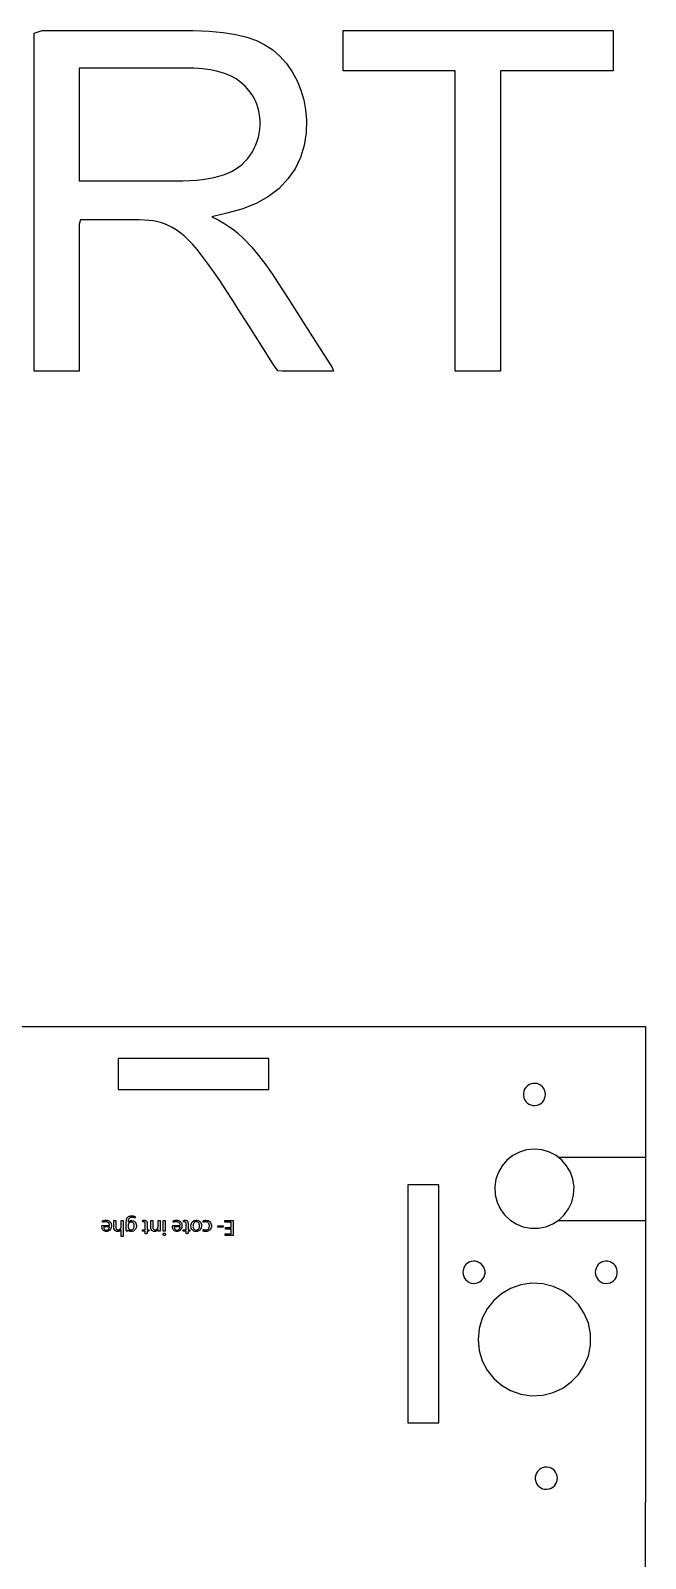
# Model space of a CAD drawing. Header units: metres. Extents: x 1885 to 2636, y 491 to 906.
# Drawn here: x 2393.3 to 2470.8, y 712.3 to 905 of the extents above; entities that cross this region are included whole.
import ezdxf

# ---------------------------------------------------------------- set-up
doc = ezdxf.new("R2010")
doc.units = ezdxf.units.M

msp = doc.modelspace()

# ---------------------------------------------------------------- linework, layer by layer
at = {"layer": 'COMPONENT1'}
for p, q in [((2340.84, 779.44), (2470.84, 779.44)), ((2470.84, 779.44), (2470.84, 762.94)), ((2423.34, 775.39), (2404.34, 775.39)), ((2404.34, 775.39), (2404.34, 771.49)), ((2423.34, 771.49), (2423.34, 775.39)), ((2404.34, 771.49), (2423.34, 771.49)), ((2455.5, 771.25), (2455.44, 770.99)), ((2455.44, 770.99), (2455.44, 770.71)), ((2455.6, 771.5), (2455.5, 771.25)), ((2455.74, 771.72), (2455.6, 771.5)), ((2455.92, 771.9), (2455.74, 771.72)), ((2456.13, 772.06), (2455.92, 771.9)), ((2456.37, 772.17), (2456.13, 772.06)), ((2456.63, 772.23), (2456.37, 772.17)), ((2456.91, 772.25), (2456.63, 772.23)), ((2457.18, 772.21), (2456.91, 772.25)), ((2457.43, 772.12), (2457.18, 772.21)), ((2457.65, 771.98), (2457.43, 772.12)), ((2457.85, 771.81), (2457.65, 771.98)), ((2458.01, 771.61), (2457.85, 771.81)), ((2458.13, 771.38), (2458.01, 771.61)), ((2458.21, 771.12), (2458.13, 771.38)), ((2458.24, 770.85), (2458.21, 771.12)), ((2455.44, 770.71), (2455.5, 770.44)), ((2455.5, 770.44), (2455.6, 770.2)), ((2455.6, 770.2), (2455.74, 769.98)), ((2455.74, 769.98), (2455.92, 769.79)), ((2455.92, 769.79), (2456.13, 769.64)), ((2456.13, 769.64), (2456.37, 769.53)), ((2456.37, 769.53), (2456.63, 769.46)), ((2456.63, 769.46), (2456.91, 769.45)), ((2456.91, 769.45), (2457.18, 769.49)), ((2457.18, 769.49), (2457.43, 769.58)), ((2457.43, 769.58), (2457.65, 769.71)), ((2457.65, 769.71), (2457.85, 769.88)), ((2457.85, 769.88), (2458.01, 770.09)), ((2458.01, 770.09), (2458.13, 770.32)), ((2458.13, 770.32), (2458.21, 770.57)), ((2458.21, 770.57), (2458.24, 770.85)), ((2454.95, 763.57), (2454.11, 763.14)), ((2455.86, 763.85), (2454.95, 763.57)), ((2456.84, 763.94), (2455.86, 763.85)), ((2457.81, 763.85), (2456.84, 763.94)), ((2458.73, 763.57), (2457.81, 763.85)), ((2459.56, 763.14), (2458.73, 763.57)), ((2452.77, 761.86), (2452.3, 761.05)), ((2453.38, 762.56), (2452.77, 761.86)), ((2454.11, 763.14), (2453.38, 762.56)), ((2459.84, 762.94), (2459.56, 763.14)), ((2460.29, 762.56), (2459.84, 762.94)), ((2459.84, 762.94), (2470.84, 762.94)), ((2460.9, 761.86), (2460.29, 762.56)), ((2461.37, 761.05), (2460.9, 761.86)), ((2470.84, 762.94), (2470.84, 754.94)), ((2444.79, 759.44), (2440.89, 759.44)), ((2440.89, 759.44), (2440.89, 729.44)), ((2444.79, 729.44), (2444.79, 759.44)), ((2451.99, 760.16), (2451.84, 759.19)), ((2452.3, 761.05), (2451.99, 760.16)), ((2461.69, 760.16), (2461.37, 761.05)), ((2461.83, 759.19), (2461.69, 760.16)), ((2451.84, 759.19), (2451.89, 758.2)), ((2451.89, 758.2), (2452.12, 757.27)), ((2461.55, 757.27), (2461.78, 758.2)), ((2461.78, 758.2), (2461.83, 759.19)), ((2452.12, 757.27), (2452.52, 756.42)), ((2452.52, 756.42), (2453.06, 755.66)), ((2453.06, 755.66), (2453.74, 755.02)), ((2459.94, 755.02), (2460.61, 755.66)), ((2460.61, 755.66), (2461.15, 756.42)), ((2461.15, 756.42), (2461.55, 757.27)), ((2453.74, 755.02), (2454.52, 754.51)), ((2454.52, 754.51), (2455.39, 754.16)), ((2455.39, 754.16), (2456.34, 753.97)), ((2456.34, 753.97), (2457.33, 753.97)), ((2457.33, 753.97), (2458.28, 754.16)), ((2458.28, 754.16), (2459.16, 754.51)), ((2459.16, 754.51), (2459.84, 754.94)), ((2459.84, 754.94), (2459.94, 755.02)), ((2459.84, 754.94), (2470.84, 754.94)), ((2470.84, 754.94), (2470.84, 719.44)), ((2448.62, 749.69), (2448.4, 749.56)), ((2448.87, 749.78), (2448.62, 749.69)), ((2449.14, 749.82), (2448.87, 749.78)), ((2449.42, 749.81), (2449.14, 749.82)), ((2449.68, 749.74), (2449.42, 749.81)), ((2449.92, 749.63), (2449.68, 749.74)), ((2465.31, 749.69), (2465.09, 749.56)), ((2465.56, 749.78), (2465.31, 749.69)), ((2465.83, 749.82), (2465.56, 749.78)), ((2466.11, 749.81), (2465.83, 749.82)), ((2466.37, 749.74), (2466.11, 749.81)), ((2466.61, 749.63), (2466.37, 749.74)), ((2447.84, 748.69), (2447.81, 748.42)), ((2447.81, 748.42), (2447.84, 748.15)), ((2447.92, 748.95), (2447.84, 748.69)), ((2447.84, 748.15), (2447.92, 747.89)), ((2448.04, 749.18), (2447.92, 748.95)), ((2447.92, 747.89), (2448.04, 747.66)), ((2448.2, 749.39), (2448.04, 749.18)), ((2448.4, 749.56), (2448.2, 749.39)), ((2450.13, 749.48), (2449.92, 749.63)), ((2450.31, 749.29), (2450.13, 749.48)), ((2450.45, 749.07), (2450.31, 749.29)), ((2450.31, 747.55), (2450.45, 747.77)), ((2450.55, 748.83), (2450.45, 749.07)), ((2450.45, 747.77), (2450.55, 748.02)), ((2450.61, 748.56), (2450.55, 748.83)), ((2450.55, 748.02), (2450.61, 748.28)), ((2450.61, 748.28), (2450.61, 748.56)), ((2464.53, 748.69), (2464.5, 748.42)), ((2464.5, 748.42), (2464.53, 748.15)), ((2464.61, 748.95), (2464.53, 748.69)), ((2464.53, 748.15), (2464.61, 747.89)), ((2464.73, 749.18), (2464.61, 748.95)), ((2464.61, 747.89), (2464.73, 747.66)), ((2464.89, 749.39), (2464.73, 749.18)), ((2465.09, 749.56), (2464.89, 749.39)), ((2466.82, 749.48), (2466.61, 749.63)), ((2467, 749.29), (2466.82, 749.48)), ((2467.14, 749.07), (2467, 749.29)), ((2467, 747.55), (2467.14, 747.77)), ((2467.24, 748.83), (2467.14, 749.07)), ((2467.14, 747.77), (2467.24, 748.02)), ((2467.29, 748.56), (2467.24, 748.83)), ((2467.24, 748.02), (2467.29, 748.28)), ((2467.29, 748.28), (2467.29, 748.56)), ((2448.04, 747.66), (2448.2, 747.45)), ((2448.2, 747.45), (2448.4, 747.28)), ((2448.4, 747.28), (2448.62, 747.15)), ((2448.62, 747.15), (2448.87, 747.06)), ((2448.87, 747.06), (2449.14, 747.02)), ((2449.14, 747.02), (2449.42, 747.04)), ((2449.42, 747.04), (2449.68, 747.1)), ((2449.68, 747.1), (2449.92, 747.21)), ((2449.92, 747.21), (2450.13, 747.36)), ((2450.13, 747.36), (2450.31, 747.55)), ((2453.84, 746.38), (2452.7, 745.71)), ((2455.11, 746.83), (2453.84, 746.38)), ((2456.48, 747.03), (2455.11, 746.83)), ((2457.89, 746.97), (2456.48, 747.03)), ((2459.21, 746.64), (2457.89, 746.97)), ((2460.42, 746.07), (2459.21, 746.64)), ((2461.49, 745.3), (2460.42, 746.07)), ((2464.73, 747.66), (2464.89, 747.45)), ((2464.89, 747.45), (2465.09, 747.28)), ((2465.09, 747.28), (2465.31, 747.15)), ((2465.31, 747.15), (2465.56, 747.06)), ((2465.56, 747.06), (2465.83, 747.02)), ((2465.83, 747.02), (2466.11, 747.04)), ((2466.11, 747.04), (2466.37, 747.1)), ((2466.37, 747.1), (2466.61, 747.21)), ((2466.61, 747.21), (2466.82, 747.36)), ((2466.82, 747.36), (2467, 747.55)), ((2451.7, 744.85), (2450.88, 743.81)), ((2452.7, 745.71), (2451.7, 744.85)), ((2462.41, 744.35), (2461.49, 745.3)), ((2463.13, 743.24), (2462.41, 744.35)), ((2450.26, 742.63), (2449.87, 741.33)), ((2450.88, 743.81), (2450.26, 742.63)), ((2463.64, 741.99), (2463.13, 743.24)), ((2463.9, 740.65), (2463.64, 741.99)), ((2449.87, 741.33), (2449.74, 739.94)), ((2463.9, 739.24), (2463.9, 740.65)), ((2449.74, 739.94), (2449.87, 738.55)), ((2449.87, 738.55), (2450.26, 737.26)), ((2463.64, 737.89), (2463.9, 739.24)), ((2450.26, 737.26), (2450.88, 736.08)), ((2462.41, 735.54), (2463.13, 736.65)), ((2463.13, 736.65), (2463.64, 737.89)), ((2450.88, 736.08), (2451.7, 735.04)), ((2451.7, 735.04), (2452.7, 734.17)), ((2460.42, 733.81), (2461.49, 734.58)), ((2461.49, 734.58), (2462.41, 735.54)), ((2452.7, 734.17), (2453.84, 733.5)), ((2453.84, 733.5), (2455.11, 733.05)), ((2455.11, 733.05), (2456.48, 732.85)), ((2456.48, 732.85), (2457.89, 732.92)), ((2457.89, 732.92), (2459.21, 733.25)), ((2459.21, 733.25), (2460.42, 733.81)), ((2440.89, 729.44), (2444.79, 729.44)), ((2457, 722.85), (2456.94, 722.58)), ((2457.1, 723.09), (2457, 722.85)), ((2457.24, 723.31), (2457.1, 723.09)), ((2457.42, 723.5), (2457.24, 723.31)), ((2457.63, 723.65), (2457.42, 723.5)), ((2457.87, 723.76), (2457.63, 723.65)), ((2458.13, 723.83), (2457.87, 723.76)), ((2458.41, 723.84), (2458.13, 723.83)), ((2458.68, 723.8), (2458.41, 723.84)), ((2458.93, 723.71), (2458.68, 723.8)), ((2459.15, 723.58), (2458.93, 723.71)), ((2459.35, 723.41), (2459.15, 723.58)), ((2459.51, 723.21), (2459.35, 723.41)), ((2459.63, 722.97), (2459.51, 723.21)), ((2459.71, 722.72), (2459.63, 722.97)), ((2459.74, 722.44), (2459.71, 722.72)), ((2456.94, 722.58), (2456.94, 722.31)), ((2456.94, 722.31), (2457, 722.04)), ((2457, 722.04), (2457.1, 721.79)), ((2457.1, 721.79), (2457.24, 721.58)), ((2457.24, 721.58), (2457.42, 721.39)), ((2457.42, 721.39), (2457.63, 721.24)), ((2457.63, 721.24), (2457.87, 721.12)), ((2457.87, 721.12), (2458.13, 721.06)), ((2458.13, 721.06), (2458.41, 721.05)), ((2458.41, 721.05), (2458.68, 721.09)), ((2458.68, 721.09), (2458.93, 721.17)), ((2458.93, 721.17), (2459.15, 721.31)), ((2459.15, 721.31), (2459.35, 721.48)), ((2459.35, 721.48), (2459.51, 721.68)), ((2459.51, 721.68), (2459.63, 721.91)), ((2459.63, 721.91), (2459.71, 722.17)), ((2459.71, 722.17), (2459.74, 722.44)), ((2470.84, 606.06), (2470.84, 719.44))]:
    msp.add_line(p, q, dxfattribs=at)
at = {"layer": 'COMPONENT30'}
for p, q in [((2393.77, 904.73), (2394.78, 905.04)), ((2393.77, 898.81), (2393.77, 904.73)), ((2394.78, 905.04), (2398.62, 905.04)), ((2398.62, 905.04), (2403.86, 905.04)), ((2403.86, 905.04), (2408.93, 905.04)), ((2408.93, 905.04), (2412.28, 905.04)), ((2412.28, 905.04), (2413.82, 905.03)), ((2413.82, 905.03), (2415.81, 904.95)), ((2415.81, 904.95), (2417.6, 904.79)), ((2417.6, 904.79), (2419.19, 904.54)), ((2419.19, 904.54), (2420.58, 904.2)), ((2420.58, 904.2), (2421.78, 903.79)), ((2432.71, 899.97), (2432.71, 905.04)), ((2432.71, 905.04), (2466.75, 905.04)), ((2466.75, 905.04), (2466.75, 899.97)), ((2421.78, 903.79), (2422.85, 903.26)), ((2422.85, 903.26), (2423.84, 902.6)), ((2423.84, 902.6), (2424.74, 901.81)), ((2399.89, 900.29), (2399.45, 900.28)), ((2399.45, 900.28), (2399.45, 899.55)), ((2401.29, 900.29), (2399.89, 900.29)), ((2403.35, 900.29), (2401.29, 900.29)), ((2405.78, 900.29), (2403.35, 900.29)), ((2408.26, 900.29), (2405.78, 900.29)), ((2410.49, 900.29), (2408.26, 900.29)), ((2412.18, 900.29), (2410.49, 900.29)), ((2413.01, 900.29), (2412.18, 900.29)), ((2413.9, 900.28), (2413.01, 900.29)), ((2414.98, 900.2), (2413.9, 900.28)), ((2415.98, 900.07), (2414.98, 900.2)), ((2416.91, 899.88), (2415.98, 900.07)), ((2424.74, 901.81), (2425.56, 900.9)), ((2425.56, 900.9), (2426.28, 899.85)), ((2393.77, 888.04), (2393.77, 898.81)), ((2399.45, 899.55), (2399.45, 897.89)), ((2417.75, 899.62), (2416.91, 899.88)), ((2418.52, 899.31), (2417.75, 899.62)), ((2419.21, 898.94), (2418.52, 899.31)), ((2419.82, 898.51), (2419.21, 898.94)), ((2420.36, 898.02), (2419.82, 898.51)), ((2426.28, 899.85), (2426.9, 898.72)), ((2426.9, 898.72), (2427.4, 897.54)), ((2446.86, 899.97), (2432.71, 899.97)), ((2446.86, 862.09), (2446.86, 899.97)), ((2466.75, 899.97), (2452.54, 899.97)), ((2452.54, 899.97), (2452.54, 862.09)), ((2399.45, 897.89), (2399.45, 895.6)), ((2420.83, 897.5), (2420.36, 898.02)), ((2421.23, 896.95), (2420.83, 897.5)), ((2421.57, 896.36), (2421.23, 896.95)), ((2421.83, 895.74), (2421.57, 896.36)), ((2427.4, 897.54), (2427.76, 896.32)), ((2427.76, 896.32), (2427.99, 895.05)), ((2399.45, 895.6), (2399.45, 893.02)), ((2422.04, 895.09), (2421.83, 895.74)), ((2422.17, 894.41), (2422.04, 895.09)), ((2422.24, 893.69), (2422.17, 894.41)), ((2427.99, 895.05), (2428.1, 893.74)), ((2399.45, 893.02), (2399.45, 890.46)), ((2422.14, 892.07), (2422.21, 892.56)), ((2422.21, 892.56), (2422.24, 893.07)), ((2422.24, 893.07), (2422.24, 893.69)), ((2428.1, 893.74), (2428.06, 892.16)), ((2399.45, 890.46), (2399.45, 888.24)), ((2421.51, 890.19), (2421.72, 890.64)), ((2421.72, 890.64), (2421.89, 891.11)), ((2421.89, 891.11), (2422.03, 891.59)), ((2422.03, 891.59), (2422.14, 892.07)), ((2427.8, 890.54), (2427.34, 889.03)), ((2428.06, 892.16), (2427.8, 890.54)), ((2419.97, 888.16), (2420.34, 888.51)), ((2420.34, 888.51), (2420.69, 888.9)), ((2420.69, 888.9), (2420.99, 889.31)), ((2420.99, 889.31), (2421.27, 889.74)), ((2421.27, 889.74), (2421.51, 890.19)), ((2427.34, 889.03), (2426.66, 887.62)), ((2393.77, 875.98), (2393.77, 888.04)), ((2399.45, 888.24), (2399.45, 886.68)), ((2399.45, 886.68), (2399.45, 886.08)), ((2415.73, 886.37), (2416.41, 886.5)), ((2416.41, 886.5), (2417.05, 886.66)), ((2417.05, 886.66), (2417.63, 886.84)), ((2417.63, 886.84), (2418.16, 887.05)), ((2418.16, 887.05), (2418.66, 887.28)), ((2418.66, 887.28), (2419.13, 887.55)), ((2419.13, 887.55), (2419.57, 887.84)), ((2419.57, 887.84), (2419.97, 888.16)), ((2426.66, 887.62), (2425.76, 886.32)), ((2399.45, 886.08), (2399.96, 886.08)), ((2399.96, 886.08), (2401.31, 886.08)), ((2401.31, 886.08), (2403.22, 886.08)), ((2403.22, 886.08), (2405.42, 886.08)), ((2405.42, 886.08), (2407.64, 886.08)), ((2407.64, 886.08), (2409.6, 886.08)), ((2409.6, 886.08), (2411.03, 886.08)), ((2411.03, 886.08), (2411.66, 886.08)), ((2411.66, 886.08), (2412.49, 886.09)), ((2412.49, 886.09), (2413.38, 886.13)), ((2413.38, 886.13), (2414.21, 886.18)), ((2414.21, 886.18), (2415, 886.27)), ((2415, 886.27), (2415.73, 886.37)), ((2424.65, 885.13), (2423.31, 884.09)), ((2425.76, 886.32), (2424.65, 885.13)), ((2421.74, 883.21), (2419.94, 882.5)), ((2423.31, 884.09), (2421.74, 883.21)), ((2399.6, 881.16), (2399.45, 880.63)), ((2400.71, 881.16), (2399.6, 881.16)), ((2402.45, 881.16), (2400.71, 881.16)), ((2404.27, 881.16), (2402.45, 881.16)), ((2405.64, 881.16), (2404.27, 881.16)), ((2406.22, 881.16), (2405.64, 881.16)), ((2406.99, 881.15), (2406.22, 881.16)), ((2407.67, 881.12), (2406.99, 881.15)), ((2408.27, 881.08), (2407.67, 881.12)), ((2408.77, 881.03), (2408.27, 881.08)), ((2409.19, 880.96), (2408.77, 881.03)), ((2409.68, 880.82), (2409.19, 880.96)), ((2410.18, 880.65), (2409.68, 880.82)), ((2417.9, 881.96), (2416.14, 881.56)), ((2416.14, 881.56), (2416.94, 881.15)), ((2416.94, 881.15), (2417.67, 880.75)), ((2417.67, 880.75), (2418.32, 880.34)), ((2419.94, 882.5), (2417.9, 881.96)), ((2399.45, 880.63), (2399.45, 877.28)), ((2410.67, 880.44), (2410.18, 880.65)), ((2411.16, 880.19), (2410.67, 880.44)), ((2411.65, 879.91), (2411.16, 880.19)), ((2412.14, 879.58), (2411.65, 879.91)), ((2412.65, 879.16), (2412.14, 879.58)), ((2413.19, 878.66), (2412.65, 879.16)), ((2418.32, 880.34), (2418.89, 879.93)), ((2418.89, 879.93), (2419.39, 879.53)), ((2419.39, 879.53), (2420.27, 878.68)), ((2399.45, 877.28), (2399.45, 872.2)), ((2413.75, 878.06), (2413.19, 878.66)), ((2414.34, 877.38), (2413.75, 878.06)), ((2414.95, 876.6), (2414.34, 877.38)), ((2420.27, 878.68), (2421.19, 877.7)), ((2421.19, 877.7), (2422.09, 876.63)), ((2393.77, 866.15), (2393.77, 875.98)), ((2415.62, 875.7), (2414.95, 876.6)), ((2416.35, 874.67), (2415.62, 875.7)), ((2422.09, 876.63), (2422.97, 875.48)), ((2422.97, 875.48), (2423.84, 874.25)), ((2417.15, 873.51), (2416.35, 874.67)), ((2418.01, 872.21), (2417.15, 873.51)), ((2423.84, 874.25), (2424.45, 873.31)), ((2424.45, 873.31), (2425.86, 871.1)), ((2399.45, 872.2), (2399.45, 866.95)), ((2418.8, 871), (2418.01, 872.21)), ((2425.86, 871.1), (2427.89, 867.93)), ((2419.49, 869.92), (2418.8, 871)), ((2420.87, 867.75), (2419.49, 869.92)), ((2422.47, 865.23), (2420.87, 867.75)), ((2427.89, 867.93), (2429.91, 864.76)), ((2393.77, 862.09), (2393.77, 866.15)), ((2399.45, 866.95), (2399.45, 863.1)), ((2423.83, 863.1), (2422.47, 865.23)), ((2429.91, 864.76), (2431.32, 862.55)), ((2394.3, 862.09), (2393.77, 862.09)), ((2395.6, 862.09), (2394.3, 862.09)), ((2397.2, 862.09), (2395.6, 862.09)), ((2398.62, 862.09), (2397.2, 862.09)), ((2399.41, 862.09), (2398.62, 862.09)), ((2399.45, 863.1), (2399.41, 862.09)), ((2424.47, 862.1), (2423.83, 863.1)), ((2425.02, 862.09), (2424.47, 862.1)), ((2426.58, 862.09), (2425.02, 862.09)), ((2428.58, 862.09), (2426.58, 862.09)), ((2430.42, 862.09), (2428.58, 862.09)), ((2431.52, 862.09), (2430.42, 862.09)), ((2431.32, 862.55), (2431.52, 862.09)), ((2452.54, 862.09), (2446.86, 862.09))]:
    msp.add_line(p, q, dxfattribs=at)
at = {"layer": 'COMPONENT8'}
for p, q in [((2405.65, 755.44), (2405.73, 755.48)), ((2405.73, 755.48), (2405.82, 755.51)), ((2405.82, 755.51), (2405.91, 755.53)), ((2405.91, 755.53), (2406, 755.54)), ((2406, 755.54), (2406.08, 755.54)), ((2406.08, 755.54), (2406.17, 755.54)), ((2406.17, 755.54), (2406.25, 755.53)), ((2406.25, 755.53), (2406.34, 755.51)), ((2406.34, 755.51), (2406.41, 755.48)), ((2406.41, 755.48), (2406.48, 755.45)), ((2406.48, 755.45), (2406.52, 755.43)), ((2402.29, 754.29), (2402.35, 754.32)), ((2402.29, 754.27), (2402.29, 754.29)), ((2402.29, 754.24), (2402.29, 754.27)), ((2402.29, 754.2), (2402.29, 754.24)), ((2402.29, 754.12), (2402.29, 754.2)), ((2402.31, 754.02), (2402.29, 754.12)), ((2402.34, 753.91), (2402.31, 754.02)), ((2402.39, 753.81), (2402.34, 753.91)), ((2402.35, 754.32), (2402.46, 754.32)), ((2402.36, 754.9), (2402.43, 754.92)), ((2402.37, 754.86), (2402.36, 754.9)), ((2402.38, 754.83), (2402.37, 754.86)), ((2402.39, 754.8), (2402.38, 754.83)), ((2402.4, 754.77), (2402.39, 754.8)), ((2402.45, 753.72), (2402.39, 753.81)), ((2402.42, 754.72), (2402.4, 754.77)), ((2402.45, 754.74), (2402.42, 754.72)), ((2402.43, 754.92), (2402.47, 754.94)), ((2402.49, 754.75), (2402.45, 754.74)), ((2402.54, 753.64), (2402.45, 753.72)), ((2402.46, 754.32), (2402.61, 754.32)), ((2402.47, 754.94), (2402.52, 754.95)), ((2402.53, 754.76), (2402.49, 754.75)), ((2402.52, 754.95), (2402.58, 754.96)), ((2402.57, 754.77), (2402.53, 754.76)), ((2402.53, 754.14), (2402.53, 754.08)), ((2402.56, 754.14), (2402.53, 754.14)), ((2402.53, 754.08), (2402.54, 754.02)), ((2402.54, 754.02), (2402.56, 753.95)), ((2402.66, 753.59), (2402.54, 753.64)), ((2402.63, 754.14), (2402.56, 754.14)), ((2402.56, 753.95), (2402.59, 753.89)), ((2402.62, 754.78), (2402.57, 754.77)), ((2402.58, 754.96), (2402.64, 754.97)), ((2402.59, 753.89), (2402.63, 753.83)), ((2402.61, 754.32), (2402.79, 754.32)), ((2402.67, 754.78), (2402.62, 754.78)), ((2402.74, 754.14), (2402.63, 754.14)), ((2402.63, 753.83), (2402.68, 753.79)), ((2402.64, 754.97), (2402.71, 754.98)), ((2402.8, 753.56), (2402.66, 753.59)), ((2402.73, 754.79), (2402.67, 754.78)), ((2402.68, 753.79), (2402.75, 753.75)), ((2402.71, 754.98), (2402.79, 754.98)), ((2402.8, 754.79), (2402.73, 754.79)), ((2402.87, 754.14), (2402.74, 754.14)), ((2402.75, 753.75), (2402.84, 753.74)), ((2402.79, 754.98), (2402.91, 754.98)), ((2402.79, 754.32), (2402.96, 754.32)), ((2402.89, 754.78), (2402.8, 754.79)), ((2402.95, 753.57), (2402.8, 753.56)), ((2402.84, 753.74), (2402.93, 753.74)), ((2403, 754.14), (2402.87, 754.14)), ((2402.97, 754.76), (2402.89, 754.78)), ((2402.91, 754.98), (2403.04, 754.95)), ((2402.93, 753.74), (2403.01, 753.76)), ((2403.08, 753.6), (2402.95, 753.57)), ((2402.96, 754.32), (2403.11, 754.32)), ((2403.05, 754.73), (2402.97, 754.76)), ((2403.11, 754.14), (2403, 754.14)), ((2403.01, 753.76), (2403.07, 753.8)), ((2403.04, 754.95), (2403.17, 754.91)), ((2403.12, 754.68), (2403.05, 754.73)), ((2403.07, 753.8), (2403.13, 753.85)), ((2403.19, 753.66), (2403.08, 753.6)), ((2403.11, 754.32), (2403.22, 754.32)), ((2403.2, 754.14), (2403.11, 754.14)), ((2403.17, 754.61), (2403.12, 754.68)), ((2403.13, 753.85), (2403.17, 753.9)), ((2403.17, 754.91), (2403.27, 754.84)), ((2403.22, 754.53), (2403.17, 754.61)), ((2403.17, 753.9), (2403.21, 753.96)), ((2403.29, 753.74), (2403.19, 753.66)), ((2403.25, 754.14), (2403.2, 754.14)), ((2403.21, 753.96), (2403.23, 754.03)), ((2403.24, 754.43), (2403.22, 754.53)), ((2403.22, 754.32), (2403.26, 754.32)), ((2403.23, 754.03), (2403.25, 754.1)), ((2403.26, 754.32), (2403.24, 754.43)), ((2403.25, 754.1), (2403.25, 754.14)), ((2403.27, 754.84), (2403.36, 754.75)), ((2403.37, 753.84), (2403.29, 753.74)), ((2403.36, 754.75), (2403.42, 754.64)), ((2403.43, 753.95), (2403.37, 753.84)), ((2403.42, 754.64), (2403.47, 754.51)), ((2403.47, 754.08), (2403.43, 753.95)), ((2403.47, 754.51), (2403.49, 754.38)), ((2403.49, 754.23), (2403.47, 754.08)), ((2403.49, 754.38), (2403.49, 754.23)), ((2403.8, 754.93), (2403.82, 754.95)), ((2403.8, 754.83), (2403.8, 754.93)), ((2403.8, 754.67), (2403.8, 754.83)), ((2403.8, 754.49), (2403.8, 754.67)), ((2403.8, 754.32), (2403.8, 754.49)), ((2403.8, 754.19), (2403.8, 754.32)), ((2403.8, 754.14), (2403.8, 754.19)), ((2403.82, 753.95), (2403.8, 754.14)), ((2403.82, 754.95), (2403.87, 754.95)), ((2403.87, 753.81), (2403.82, 753.95)), ((2403.87, 754.95), (2403.92, 754.95)), ((2403.94, 753.7), (2403.87, 753.81)), ((2403.92, 754.95), (2403.98, 754.95)), ((2404.03, 753.63), (2403.94, 753.7)), ((2403.98, 754.95), (2404.02, 754.95)), ((2404.02, 754.95), (2404.05, 754.93)), ((2404.12, 753.58), (2404.03, 753.63)), ((2404.05, 754.93), (2404.05, 754.83)), ((2404.05, 754.83), (2404.05, 754.68)), ((2404.05, 754.68), (2404.05, 754.5)), ((2404.05, 754.5), (2404.05, 754.34)), ((2404.05, 754.34), (2404.05, 754.22)), ((2404.05, 754.22), (2404.05, 754.17)), ((2404.05, 754.17), (2404.05, 754.07)), ((2404.05, 754.07), (2404.07, 753.98)), ((2404.07, 753.98), (2404.1, 753.91)), ((2404.1, 753.91), (2404.15, 753.84)), ((2404.22, 753.56), (2404.12, 753.58)), ((2404.15, 753.84), (2404.21, 753.8)), ((2404.21, 753.8), (2404.3, 753.77)), ((2404.29, 753.56), (2404.22, 753.56)), ((2404.33, 753.56), (2404.29, 753.56)), ((2404.3, 753.77), (2404.39, 753.77)), ((2404.37, 753.57), (2404.33, 753.56)), ((2404.41, 753.58), (2404.37, 753.57)), ((2404.39, 753.77), (2404.45, 753.78)), ((2404.45, 753.59), (2404.41, 753.58)), ((2404.45, 753.78), (2404.52, 753.8)), ((2404.48, 753.6), (2404.45, 753.59)), ((2404.52, 753.62), (2404.48, 753.6)), ((2404.52, 753.8), (2404.57, 753.84)), ((2404.55, 753.64), (2404.52, 753.62)), ((2404.58, 753.66), (2404.55, 753.64)), ((2404.57, 753.84), (2404.62, 753.88)), ((2404.61, 753.69), (2404.58, 753.66)), ((2404.64, 753.72), (2404.61, 753.69)), ((2404.62, 753.88), (2404.66, 753.93)), ((2404.67, 753.74), (2404.64, 753.72)), ((2404.66, 753.93), (2404.69, 753.99)), ((2404.69, 753.77), (2404.67, 753.74)), ((2404.69, 753.99), (2404.7, 754.02)), ((2404.71, 753.8), (2404.69, 753.77)), ((2404.7, 754.02), (2404.71, 754.06)), ((2404.71, 754.93), (2404.74, 754.95)), ((2404.71, 754.82), (2404.71, 754.93)), ((2404.71, 754.66), (2404.71, 754.82)), ((2404.71, 754.48), (2404.71, 754.66)), ((2404.71, 754.31), (2404.71, 754.48)), ((2404.71, 754.18), (2404.71, 754.31)), ((2404.71, 754.13), (2404.71, 754.18)), ((2404.71, 754.09), (2404.71, 754.13)), ((2404.71, 754.06), (2404.71, 754.09)), ((2404.71, 753.72), (2404.71, 753.8)), ((2404.71, 753.56), (2404.71, 753.72)), ((2404.71, 753.38), (2404.71, 753.56)), ((2404.74, 754.95), (2404.78, 754.95)), ((2404.78, 754.95), (2404.84, 754.95)), ((2404.84, 754.95), (2404.89, 754.95)), ((2404.89, 754.95), (2404.93, 754.95)), ((2404.93, 754.95), (2404.96, 754.9)), ((2404.96, 754.9), (2404.96, 754.64)), ((2404.96, 754.64), (2404.96, 754.25)), ((2404.96, 754.25), (2404.96, 753.8)), ((2404.96, 753.8), (2404.96, 753.38)), ((2405.36, 753.63), (2405.37, 753.68)), ((2405.38, 753.59), (2405.36, 753.63)), ((2405.37, 754.75), (2405.38, 754.9)), ((2405.37, 754.69), (2405.37, 754.75)), ((2405.37, 754.54), (2405.37, 754.69)), ((2405.37, 754.34), (2405.37, 754.54)), ((2405.37, 754.15), (2405.37, 754.34)), ((2405.37, 754.01), (2405.37, 754.15)), ((2405.37, 753.95), (2405.37, 754.01)), ((2405.37, 753.87), (2405.37, 753.95)), ((2405.37, 753.8), (2405.37, 753.87)), ((2405.37, 753.74), (2405.37, 753.8)), ((2405.37, 753.68), (2405.37, 753.74)), ((2405.38, 754.9), (2405.39, 755.03)), ((2405.43, 753.59), (2405.38, 753.59)), ((2405.39, 755.03), (2405.42, 755.15)), ((2405.42, 755.15), (2405.46, 755.24)), ((2405.49, 753.59), (2405.43, 753.59)), ((2405.46, 755.24), (2405.51, 755.32)), ((2405.54, 753.59), (2405.49, 753.59)), ((2405.51, 755.32), (2405.57, 755.39)), ((2405.58, 753.59), (2405.54, 753.59)), ((2405.57, 755.39), (2405.65, 755.44)), ((2405.59, 753.76), (2405.58, 753.71)), ((2405.58, 753.71), (2405.58, 753.66)), ((2405.58, 753.66), (2405.58, 753.62)), ((2405.58, 753.62), (2405.58, 753.59)), ((2405.61, 753.76), (2405.59, 753.79)), ((2405.59, 753.79), (2405.59, 753.76)), ((2405.66, 753.7), (2405.61, 753.76)), ((2405.64, 755.07), (2405.62, 754.92)), ((2405.62, 754.92), (2405.62, 754.86)), ((2405.62, 754.86), (2405.62, 754.8)), ((2405.62, 754.8), (2405.62, 754.77)), ((2405.62, 754.73), (2405.66, 754.78)), ((2405.62, 754.77), (2405.62, 754.73)), ((2405.63, 754.47), (2405.62, 754.43)), ((2405.62, 754.43), (2405.62, 754.4)), ((2405.62, 754.4), (2405.62, 754.37)), ((2405.62, 754.37), (2405.62, 754.33)), ((2405.62, 754.33), (2405.62, 754.29)), ((2405.62, 754.29), (2405.62, 754.25)), ((2405.62, 754.25), (2405.62, 754.2)), ((2405.62, 754.2), (2405.62, 754.16)), ((2405.62, 754.16), (2405.62, 754.13)), ((2405.62, 754.13), (2405.62, 754.1)), ((2405.62, 754.1), (2405.62, 754.07)), ((2405.62, 754.07), (2405.63, 754.04)), ((2405.64, 754.5), (2405.63, 754.47)), ((2405.63, 754.04), (2405.65, 753.97)), ((2405.69, 755.18), (2405.64, 755.07)), ((2405.65, 754.54), (2405.64, 754.5)), ((2405.68, 754.6), (2405.65, 754.54)), ((2405.65, 753.97), (2405.67, 753.92)), ((2405.66, 754.78), (2405.72, 754.83)), ((2405.72, 753.65), (2405.66, 753.7)), ((2405.67, 753.92), (2405.71, 753.88)), ((2405.72, 754.64), (2405.68, 754.6)), ((2405.77, 755.26), (2405.69, 755.18)), ((2405.71, 753.88), (2405.75, 753.84)), ((2405.72, 754.83), (2405.79, 754.88)), ((2405.76, 754.68), (2405.72, 754.64)), ((2405.79, 753.61), (2405.72, 753.65)), ((2405.75, 753.84), (2405.79, 753.8)), ((2405.8, 754.71), (2405.76, 754.68)), ((2405.87, 755.32), (2405.77, 755.26)), ((2405.79, 754.88), (2405.87, 754.92)), ((2405.79, 753.8), (2405.84, 753.78)), ((2405.88, 753.58), (2405.79, 753.61)), ((2405.85, 754.73), (2405.8, 754.71)), ((2405.84, 753.78), (2405.9, 753.76)), ((2405.9, 754.75), (2405.85, 754.73)), ((2405.98, 755.34), (2405.87, 755.32)), ((2405.87, 754.92), (2405.96, 754.94)), ((2405.98, 753.56), (2405.88, 753.58)), ((2405.96, 754.76), (2405.9, 754.75)), ((2405.9, 753.76), (2405.96, 753.75)), ((2405.96, 754.94), (2406.07, 754.95)), ((2406.04, 754.76), (2405.96, 754.76)), ((2405.96, 753.75), (2406.04, 753.76)), ((2406.09, 755.35), (2405.98, 755.34)), ((2406.13, 753.57), (2405.98, 753.56)), ((2406.12, 754.74), (2406.04, 754.76)), ((2406.04, 753.76), (2406.12, 753.78)), ((2406.07, 754.95), (2406.23, 754.92)), ((2406.17, 755.34), (2406.09, 755.35)), ((2406.2, 754.7), (2406.12, 754.74)), ((2406.12, 753.78), (2406.19, 753.82)), ((2406.28, 753.62), (2406.13, 753.57)), ((2406.25, 755.33), (2406.17, 755.34)), ((2406.19, 753.82), (2406.25, 753.87)), ((2406.26, 754.64), (2406.2, 754.7)), ((2406.23, 754.92), (2406.37, 754.85)), ((2406.32, 755.31), (2406.25, 755.33)), ((2406.25, 753.87), (2406.3, 753.94)), ((2406.31, 754.58), (2406.26, 754.64)), ((2406.42, 753.72), (2406.28, 753.62)), ((2406.3, 753.94), (2406.34, 754.02)), ((2406.34, 754.5), (2406.31, 754.58)), ((2406.38, 755.28), (2406.32, 755.31)), ((2406.37, 754.42), (2406.34, 754.5)), ((2406.34, 754.02), (2406.37, 754.11)), ((2406.37, 754.85), (2406.49, 754.74)), ((2406.38, 754.32), (2406.37, 754.42)), ((2406.37, 754.11), (2406.38, 754.22)), ((2406.43, 755.25), (2406.38, 755.28)), ((2406.38, 754.22), (2406.38, 754.32)), ((2406.53, 753.85), (2406.42, 753.72)), ((2406.46, 755.24), (2406.43, 755.25)), ((2406.47, 755.27), (2406.46, 755.24)), ((2406.48, 755.31), (2406.47, 755.27)), ((2406.5, 755.36), (2406.48, 755.31)), ((2406.49, 754.74), (2406.57, 754.6)), ((2406.52, 755.43), (2406.5, 755.36)), ((2406.6, 754.03), (2406.53, 753.85)), ((2406.57, 754.6), (2406.62, 754.43)), ((2406.64, 754.24), (2406.6, 754.03)), ((2406.62, 754.43), (2406.64, 754.24)), ((2407.42, 753.77), (2407.46, 753.78)), ((2407.42, 753.74), (2407.42, 753.77)), ((2407.42, 753.7), (2407.42, 753.74)), ((2407.42, 753.65), (2407.42, 753.7)), ((2407.42, 753.61), (2407.42, 753.65)), ((2407.43, 753.59), (2407.42, 753.61)), ((2407.43, 754.93), (2407.46, 754.96)), ((2407.43, 754.9), (2407.43, 754.93)), ((2407.44, 754.85), (2407.43, 754.9)), ((2407.49, 753.59), (2407.43, 753.59)), ((2407.44, 754.8), (2407.44, 754.85)), ((2407.46, 754.77), (2407.44, 754.8)), ((2407.46, 754.96), (2407.49, 754.97)), ((2407.51, 754.77), (2407.46, 754.77)), ((2407.46, 753.78), (2407.54, 753.78)), ((2407.49, 754.97), (2407.52, 754.97)), ((2407.58, 753.59), (2407.49, 753.59)), ((2407.53, 754.78), (2407.51, 754.77)), ((2407.52, 754.97), (2407.56, 754.98)), ((2407.56, 754.78), (2407.53, 754.78)), ((2407.54, 753.78), (2407.63, 753.78)), ((2407.56, 754.98), (2407.61, 754.98)), ((2407.61, 754.78), (2407.56, 754.78)), ((2407.67, 753.59), (2407.58, 753.59)), ((2407.61, 754.98), (2407.65, 754.98)), ((2407.66, 754.76), (2407.61, 754.78)), ((2407.63, 753.78), (2407.71, 753.78)), ((2407.65, 754.98), (2407.71, 754.98)), ((2407.71, 754.74), (2407.66, 754.76)), ((2407.74, 753.59), (2407.67, 753.59)), ((2407.71, 754.98), (2407.76, 754.97)), ((2407.74, 754.69), (2407.71, 754.74)), ((2407.71, 753.78), (2407.76, 753.78)), ((2407.76, 754.63), (2407.74, 754.69)), ((2407.77, 753.57), (2407.74, 753.59)), ((2407.76, 754.97), (2407.81, 754.95)), ((2407.77, 754.56), (2407.76, 754.63)), ((2407.76, 753.78), (2407.77, 753.89)), ((2407.77, 754.5), (2407.77, 754.56)), ((2407.77, 754.41), (2407.77, 754.5)), ((2407.77, 754.24), (2407.77, 754.41)), ((2407.77, 754.06), (2407.77, 754.24)), ((2407.77, 753.89), (2407.77, 754.06)), ((2407.77, 753.51), (2407.77, 753.57)), ((2407.81, 754.95), (2407.85, 754.93)), ((2407.85, 754.93), (2407.89, 754.91)), ((2407.89, 754.91), (2407.92, 754.87)), ((2407.92, 754.87), (2407.95, 754.83)), ((2407.95, 754.83), (2407.98, 754.78)), ((2407.98, 754.78), (2408, 754.72)), ((2408, 754.72), (2408.01, 754.65)), ((2408.01, 754.65), (2408.01, 754.58)), ((2408.01, 754.58), (2408.01, 754.52)), ((2408.01, 754.52), (2408.01, 754.43)), ((2408.01, 754.43), (2408.01, 754.27)), ((2408.01, 754.27), (2408.01, 754.08)), ((2408.01, 754.08), (2408.01, 753.91)), ((2408.01, 753.91), (2408.01, 753.8)), ((2408.01, 753.8), (2408.05, 753.78)), ((2408.04, 753.59), (2408.01, 753.58)), ((2408.01, 753.58), (2408.01, 753.53)), ((2408.01, 753.53), (2408.01, 753.47)), ((2408.08, 753.59), (2408.04, 753.59)), ((2408.05, 753.78), (2408.09, 753.78)), ((2408.14, 753.59), (2408.08, 753.59)), ((2408.09, 753.78), (2408.15, 753.78)), ((2408.19, 753.59), (2408.14, 753.59)), ((2408.15, 753.78), (2408.19, 753.78)), ((2408.19, 753.78), (2408.22, 753.78)), ((2408.22, 753.59), (2408.19, 753.59)), ((2408.22, 753.78), (2408.23, 753.75)), ((2408.23, 753.61), (2408.22, 753.59)), ((2408.23, 753.75), (2408.23, 753.7)), ((2408.23, 753.7), (2408.23, 753.65)), ((2408.23, 753.65), (2408.23, 753.61)), ((2408.46, 754.93), (2408.49, 754.95)), ((2408.46, 754.83), (2408.46, 754.93)), ((2408.46, 754.67), (2408.46, 754.83)), ((2408.46, 754.49), (2408.46, 754.67)), ((2408.46, 754.32), (2408.46, 754.49)), ((2408.46, 754.19), (2408.46, 754.32)), ((2408.46, 754.14), (2408.46, 754.19)), ((2408.48, 753.95), (2408.46, 754.14)), ((2408.53, 753.81), (2408.48, 753.95)), ((2408.49, 754.95), (2408.53, 754.95)), ((2408.53, 754.95), (2408.59, 754.95)), ((2408.61, 753.7), (2408.53, 753.81)), ((2408.59, 754.95), (2408.64, 754.95)), ((2408.69, 753.63), (2408.61, 753.7)), ((2408.64, 754.95), (2408.69, 754.95)), ((2408.69, 754.95), (2408.71, 754.93)), ((2408.79, 753.58), (2408.69, 753.63)), ((2408.71, 754.93), (2408.71, 754.83)), ((2408.71, 754.83), (2408.71, 754.68)), ((2408.71, 754.68), (2408.71, 754.5)), ((2408.71, 754.5), (2408.71, 754.34)), ((2408.71, 754.34), (2408.71, 754.21)), ((2408.71, 754.21), (2408.71, 754.17)), ((2408.71, 754.17), (2408.72, 754.07)), ((2408.72, 754.07), (2408.74, 753.98)), ((2408.74, 753.98), (2408.77, 753.9)), ((2408.77, 753.9), (2408.82, 753.84)), ((2408.89, 753.56), (2408.79, 753.58)), ((2408.82, 753.84), (2408.88, 753.8)), ((2408.88, 753.8), (2408.96, 753.77)), ((2408.98, 753.56), (2408.89, 753.56)), ((2408.96, 753.77), (2409.05, 753.76)), ((2409.07, 753.57), (2408.98, 753.56)), ((2409.05, 753.76), (2409.12, 753.78)), ((2409.16, 753.6), (2409.07, 753.57)), ((2409.12, 753.78), (2409.18, 753.8)), ((2409.23, 753.64), (2409.16, 753.6)), ((2409.18, 753.8), (2409.24, 753.84)), ((2409.29, 753.69), (2409.23, 753.64)), ((2409.24, 753.84), (2409.29, 753.88)), ((2409.29, 753.88), (2409.32, 753.94)), ((2409.35, 753.74), (2409.29, 753.69)), ((2409.32, 753.94), (2409.35, 754)), ((2409.35, 754), (2409.36, 754.03)), ((2409.4, 753.8), (2409.35, 753.74)), ((2409.36, 754.03), (2409.37, 754.06)), ((2409.37, 754.06), (2409.38, 754.09)), ((2409.38, 754.93), (2409.4, 754.95)), ((2409.38, 754.82), (2409.38, 754.93)), ((2409.38, 754.66), (2409.38, 754.82)), ((2409.38, 754.48), (2409.38, 754.66)), ((2409.38, 754.31), (2409.38, 754.48)), ((2409.38, 754.18), (2409.38, 754.31)), ((2409.38, 754.13), (2409.38, 754.18)), ((2409.38, 754.09), (2409.38, 754.13)), ((2409.4, 754.95), (2409.45, 754.95)), ((2409.41, 753.76), (2409.4, 753.8)), ((2409.41, 753.72), (2409.41, 753.76)), ((2409.41, 753.67), (2409.41, 753.72)), ((2409.41, 753.62), (2409.41, 753.67)), ((2409.44, 753.59), (2409.41, 753.62)), ((2409.48, 753.59), (2409.44, 753.59)), ((2409.45, 754.95), (2409.5, 754.95)), ((2409.53, 753.59), (2409.48, 753.59)), ((2409.5, 754.95), (2409.56, 754.95)), ((2409.57, 753.59), (2409.53, 753.59)), ((2409.56, 754.95), (2409.6, 754.95)), ((2409.64, 753.59), (2409.57, 753.59)), ((2409.6, 754.95), (2409.63, 754.93)), ((2409.63, 754.93), (2409.63, 754.8)), ((2409.63, 754.8), (2409.63, 754.6)), ((2409.63, 754.6), (2409.63, 754.38)), ((2409.63, 754.38), (2409.63, 754.17)), ((2409.63, 754.17), (2409.63, 754.02)), ((2409.63, 754.02), (2409.63, 753.96)), ((2409.63, 753.96), (2409.63, 753.89)), ((2409.63, 753.89), (2409.63, 753.84)), ((2409.63, 753.84), (2409.63, 753.78)), ((2409.63, 753.78), (2409.63, 753.73)), ((2409.63, 753.73), (2409.63, 753.67)), ((2409.63, 753.67), (2409.63, 753.62)), ((2409.63, 753.62), (2409.64, 753.59)), ((2410.04, 753.59), (2410.04, 754.95)), ((2410.04, 754.95), (2410.29, 754.95)), ((2410.29, 753.59), (2410.04, 753.59)), ((2410.29, 754.95), (2410.29, 753.59)), ((2411.19, 754.27), (2411.2, 754.29)), ((2411.19, 754.24), (2411.19, 754.27)), ((2411.19, 754.2), (2411.19, 754.24)), ((2411.2, 754.12), (2411.19, 754.2)), ((2411.2, 754.29), (2411.25, 754.32)), ((2411.21, 754.02), (2411.2, 754.12)), ((2411.24, 753.91), (2411.21, 754.02)), ((2411.29, 753.81), (2411.24, 753.91)), ((2411.25, 754.32), (2411.36, 754.32)), ((2411.27, 754.9), (2411.33, 754.92)), ((2411.28, 754.86), (2411.27, 754.9)), ((2411.29, 754.83), (2411.28, 754.86)), ((2411.29, 754.8), (2411.29, 754.83)), ((2411.3, 754.77), (2411.29, 754.8)), ((2411.36, 753.72), (2411.29, 753.81)), ((2411.32, 754.72), (2411.3, 754.77)), ((2411.36, 754.74), (2411.32, 754.72)), ((2411.33, 754.92), (2411.38, 754.94)), ((2411.39, 754.75), (2411.36, 754.74)), ((2411.36, 754.32), (2411.52, 754.32)), ((2411.45, 753.64), (2411.36, 753.72)), ((2411.38, 754.94), (2411.43, 754.95)), ((2411.43, 754.76), (2411.39, 754.75)), ((2411.43, 754.95), (2411.48, 754.96)), ((2411.48, 754.77), (2411.43, 754.76)), ((2411.43, 754.14), (2411.43, 754.08)), ((2411.46, 754.14), (2411.43, 754.14)), ((2411.43, 754.08), (2411.44, 754.02)), ((2411.44, 754.02), (2411.46, 753.95)), ((2411.56, 753.59), (2411.45, 753.64)), ((2411.54, 754.14), (2411.46, 754.14)), ((2411.46, 753.95), (2411.49, 753.89)), ((2411.48, 754.96), (2411.55, 754.97)), ((2411.53, 754.78), (2411.48, 754.77)), ((2411.49, 753.89), (2411.53, 753.83)), ((2411.52, 754.32), (2411.69, 754.32)), ((2411.58, 754.78), (2411.53, 754.78)), ((2411.53, 753.83), (2411.59, 753.79)), ((2411.65, 754.14), (2411.54, 754.14)), ((2411.55, 754.97), (2411.62, 754.98)), ((2411.7, 753.56), (2411.56, 753.59)), ((2411.64, 754.79), (2411.58, 754.78)), ((2411.59, 753.79), (2411.66, 753.75)), ((2411.62, 754.98), (2411.69, 754.98)), ((2411.7, 754.79), (2411.64, 754.79)), ((2411.77, 754.14), (2411.65, 754.14)), ((2411.66, 753.75), (2411.74, 753.74)), ((2411.69, 754.98), (2411.81, 754.98)), ((2411.69, 754.32), (2411.86, 754.32)), ((2411.79, 754.78), (2411.7, 754.79)), ((2411.85, 753.57), (2411.7, 753.56)), ((2411.74, 753.74), (2411.83, 753.74)), ((2411.9, 754.14), (2411.77, 754.14)), ((2411.88, 754.76), (2411.79, 754.78)), ((2411.81, 754.98), (2411.95, 754.95)), ((2411.83, 753.74), (2411.91, 753.76)), ((2411.98, 753.6), (2411.85, 753.57)), ((2411.86, 754.32), (2412.01, 754.32)), ((2411.95, 754.73), (2411.88, 754.76)), ((2412.02, 754.14), (2411.9, 754.14)), ((2411.91, 753.76), (2411.98, 753.8)), ((2411.95, 754.95), (2412.07, 754.91)), ((2412.02, 754.68), (2411.95, 754.73)), ((2411.98, 753.8), (2412.03, 753.85)), ((2412.1, 753.66), (2411.98, 753.6)), ((2412.01, 754.32), (2412.12, 754.32)), ((2412.08, 754.61), (2412.02, 754.68)), ((2412.11, 754.14), (2412.02, 754.14)), ((2412.03, 753.85), (2412.08, 753.9)), ((2412.07, 754.91), (2412.17, 754.84)), ((2412.12, 754.53), (2412.08, 754.61)), ((2412.08, 753.9), (2412.11, 753.96)), ((2412.19, 753.74), (2412.1, 753.66)), ((2412.15, 754.14), (2412.11, 754.14)), ((2412.11, 753.96), (2412.13, 754.03)), ((2412.15, 754.43), (2412.12, 754.53)), ((2412.12, 754.32), (2412.16, 754.32)), ((2412.13, 754.03), (2412.15, 754.1)), ((2412.16, 754.32), (2412.15, 754.43)), ((2412.15, 754.1), (2412.15, 754.14)), ((2412.17, 754.84), (2412.26, 754.75)), ((2412.27, 753.84), (2412.19, 753.74)), ((2412.26, 754.75), (2412.32, 754.64)), ((2412.33, 753.95), (2412.27, 753.84)), ((2412.32, 754.64), (2412.37, 754.51)), ((2412.37, 754.08), (2412.33, 753.95)), ((2412.37, 754.51), (2412.39, 754.38)), ((2412.39, 754.23), (2412.37, 754.08)), ((2412.39, 754.38), (2412.39, 754.23)), ((2412.56, 753.77), (2412.61, 753.78)), ((2412.56, 753.74), (2412.56, 753.77)), ((2412.56, 753.7), (2412.56, 753.74)), ((2412.56, 753.65), (2412.56, 753.7)), ((2412.56, 753.61), (2412.56, 753.65)), ((2412.58, 753.59), (2412.56, 753.61)), ((2412.58, 754.93), (2412.6, 754.96)), ((2412.58, 754.9), (2412.58, 754.93)), ((2412.58, 754.85), (2412.58, 754.9)), ((2412.58, 754.8), (2412.58, 754.85)), ((2412.61, 754.77), (2412.58, 754.8)), ((2412.64, 753.59), (2412.58, 753.59)), ((2412.6, 754.96), (2412.63, 754.97)), ((2412.65, 754.77), (2412.61, 754.77)), ((2412.61, 753.78), (2412.69, 753.78)), ((2412.63, 754.97), (2412.67, 754.97)), ((2412.72, 753.59), (2412.64, 753.59)), ((2412.68, 754.78), (2412.65, 754.77)), ((2412.67, 754.97), (2412.71, 754.98)), ((2412.71, 754.78), (2412.68, 754.78)), ((2412.69, 753.78), (2412.78, 753.78)), ((2412.71, 754.98), (2412.75, 754.98)), ((2412.75, 754.78), (2412.71, 754.78)), ((2412.81, 753.59), (2412.72, 753.59)), ((2412.75, 754.98), (2412.8, 754.98)), ((2412.81, 754.76), (2412.75, 754.78)), ((2412.78, 753.78), (2412.86, 753.78)), ((2412.8, 754.98), (2412.86, 754.98)), ((2412.85, 754.74), (2412.81, 754.76)), ((2412.88, 753.59), (2412.81, 753.59)), ((2412.88, 754.69), (2412.85, 754.74)), ((2412.86, 754.98), (2412.91, 754.97)), ((2412.86, 753.78), (2412.91, 753.78)), ((2412.91, 754.63), (2412.88, 754.69)), ((2412.92, 753.57), (2412.88, 753.59)), ((2412.91, 754.97), (2412.96, 754.95)), ((2412.91, 754.56), (2412.91, 754.63)), ((2412.92, 754.5), (2412.91, 754.56)), ((2412.91, 753.78), (2412.92, 753.89)), ((2412.92, 754.41), (2412.92, 754.5)), ((2412.92, 754.24), (2412.92, 754.41)), ((2412.92, 754.06), (2412.92, 754.24)), ((2412.92, 753.89), (2412.92, 754.06)), ((2412.92, 753.51), (2412.92, 753.57)), ((2412.96, 754.95), (2413, 754.93)), ((2413, 754.93), (2413.04, 754.91)), ((2413.04, 754.91), (2413.07, 754.87)), ((2413.07, 754.87), (2413.1, 754.83)), ((2413.1, 754.83), (2413.12, 754.78)), ((2413.12, 754.78), (2413.14, 754.72)), ((2413.14, 754.72), (2413.15, 754.65)), ((2413.15, 754.65), (2413.16, 754.58)), ((2413.16, 754.58), (2413.16, 754.52)), ((2413.16, 754.52), (2413.16, 754.43)), ((2413.16, 754.43), (2413.16, 754.27)), ((2413.16, 754.27), (2413.16, 754.08)), ((2413.16, 754.08), (2413.16, 753.91)), ((2413.16, 753.91), (2413.16, 753.8)), ((2413.16, 753.8), (2413.19, 753.78)), ((2413.18, 753.59), (2413.16, 753.58)), ((2413.16, 753.58), (2413.16, 753.53)), ((2413.16, 753.53), (2413.16, 753.47)), ((2413.23, 753.59), (2413.18, 753.59)), ((2413.19, 753.78), (2413.24, 753.78)), ((2413.28, 753.59), (2413.23, 753.59)), ((2413.24, 753.78), (2413.29, 753.78)), ((2413.33, 753.59), (2413.28, 753.59)), ((2413.29, 753.78), (2413.34, 753.78)), ((2413.36, 753.59), (2413.33, 753.59)), ((2413.34, 753.78), (2413.37, 753.78)), ((2413.37, 753.61), (2413.36, 753.59)), ((2413.37, 753.78), (2413.37, 753.75)), ((2413.37, 753.75), (2413.37, 753.7)), ((2413.37, 753.7), (2413.37, 753.65)), ((2413.37, 753.65), (2413.37, 753.61)), ((2413.53, 754.26), (2413.54, 754.43)), ((2413.54, 754.11), (2413.53, 754.26)), ((2413.54, 754.43), (2413.59, 754.58)), ((2413.57, 753.98), (2413.54, 754.11)), ((2413.63, 753.87), (2413.57, 753.98)), ((2413.59, 754.58), (2413.65, 754.7)), ((2413.7, 753.77), (2413.63, 753.87)), ((2413.65, 754.7), (2413.73, 754.8)), ((2413.79, 753.68), (2413.7, 753.77)), ((2413.73, 754.8), (2413.83, 754.88)), ((2413.79, 754.32), (2413.78, 754.23)), ((2413.78, 754.23), (2413.79, 754.14)), ((2413.8, 754.43), (2413.79, 754.32)), ((2413.79, 754.14), (2413.82, 754.05)), ((2413.9, 753.62), (2413.79, 753.68)), ((2413.83, 754.52), (2413.8, 754.43)), ((2413.82, 754.05), (2413.85, 753.97)), ((2413.83, 754.88), (2413.94, 754.93)), ((2413.87, 754.6), (2413.83, 754.52)), ((2413.85, 753.97), (2413.9, 753.89)), ((2413.92, 754.67), (2413.87, 754.6)), ((2413.9, 753.89), (2413.96, 753.83)), ((2414.02, 753.58), (2413.9, 753.62)), ((2413.99, 754.73), (2413.92, 754.67)), ((2413.94, 754.93), (2414.06, 754.97)), ((2413.96, 753.83), (2414.03, 753.78)), ((2414.06, 754.77), (2413.99, 754.73)), ((2414.15, 753.56), (2414.02, 753.58)), ((2414.03, 753.78), (2414.12, 753.75)), ((2414.06, 754.97), (2414.18, 754.98)), ((2414.13, 754.79), (2414.06, 754.77)), ((2414.12, 753.75), (2414.22, 753.75)), ((2414.22, 754.8), (2414.13, 754.79)), ((2414.29, 753.57), (2414.15, 753.56)), ((2414.18, 754.98), (2414.31, 754.98)), ((2414.3, 754.78), (2414.22, 754.8)), ((2414.22, 753.75), (2414.31, 753.76)), ((2414.41, 753.6), (2414.29, 753.57)), ((2414.38, 754.75), (2414.3, 754.78)), ((2414.31, 754.98), (2414.43, 754.95)), ((2414.31, 753.76), (2414.39, 753.8)), ((2414.44, 754.7), (2414.38, 754.75)), ((2414.39, 753.8), (2414.46, 753.85)), ((2414.53, 753.65), (2414.41, 753.6)), ((2414.43, 754.95), (2414.54, 754.9)), ((2414.5, 754.64), (2414.44, 754.7)), ((2414.46, 753.85), (2414.52, 753.92)), ((2414.55, 754.56), (2414.5, 754.64)), ((2414.52, 753.92), (2414.56, 754)), ((2414.63, 753.72), (2414.53, 753.65)), ((2414.54, 754.9), (2414.64, 754.83)), ((2414.58, 754.48), (2414.55, 754.56)), ((2414.56, 754), (2414.59, 754.09)), ((2414.6, 754.38), (2414.58, 754.48)), ((2414.59, 754.09), (2414.6, 754.18)), ((2414.61, 754.27), (2414.6, 754.38)), ((2414.6, 754.18), (2414.61, 754.27)), ((2414.72, 753.81), (2414.63, 753.72)), ((2414.64, 754.83), (2414.72, 754.74)), ((2414.72, 754.74), (2414.79, 754.63)), ((2414.79, 753.92), (2414.72, 753.81)), ((2414.79, 754.63), (2414.84, 754.5)), ((2414.83, 754.05), (2414.79, 753.92)), ((2414.86, 754.2), (2414.83, 754.05)), ((2414.84, 754.5), (2414.86, 754.36)), ((2414.86, 754.36), (2414.86, 754.2)), ((2415.04, 754.91), (2415.07, 754.92)), ((2415.05, 754.88), (2415.04, 754.91)), ((2415.04, 753.63), (2415.05, 753.68)), ((2415.07, 753.61), (2415.04, 753.63)), ((2415.05, 754.85), (2415.05, 754.88)), ((2415.06, 754.81), (2415.05, 754.85)), ((2415.05, 753.68), (2415.06, 753.71)), ((2415.07, 754.78), (2415.06, 754.81)), ((2415.06, 753.71), (2415.07, 753.75)), ((2415.07, 754.92), (2415.1, 754.93)), ((2415.07, 754.75), (2415.07, 754.78)), ((2415.08, 754.72), (2415.07, 754.75)), ((2415.07, 753.75), (2415.08, 753.78)), ((2415.11, 753.6), (2415.07, 753.61)), ((2415.11, 754.73), (2415.08, 754.72)), ((2415.08, 753.78), (2415.08, 753.81)), ((2415.08, 753.81), (2415.13, 753.8)), ((2415.1, 754.93), (2415.14, 754.94)), ((2415.13, 754.74), (2415.11, 754.73)), ((2415.15, 753.59), (2415.11, 753.6)), ((2415.17, 754.75), (2415.13, 754.74)), ((2415.13, 753.8), (2415.15, 753.79)), ((2415.14, 754.94), (2415.19, 754.96)), ((2415.15, 753.79), (2415.19, 753.78)), ((2415.19, 753.58), (2415.15, 753.59)), ((2415.2, 754.76), (2415.17, 754.75)), ((2415.19, 754.96), (2415.24, 754.97)), ((2415.19, 753.78), (2415.22, 753.77)), ((2415.24, 753.57), (2415.19, 753.58)), ((2415.24, 754.77), (2415.2, 754.76)), ((2415.22, 753.77), (2415.26, 753.77)), ((2415.24, 754.97), (2415.3, 754.98)), ((2415.28, 754.78), (2415.24, 754.77)), ((2415.29, 753.56), (2415.24, 753.57)), ((2415.26, 753.77), (2415.3, 753.76)), ((2415.33, 754.78), (2415.28, 754.78)), ((2415.34, 753.56), (2415.29, 753.56)), ((2415.3, 754.98), (2415.36, 754.98)), ((2415.3, 753.76), (2415.35, 753.76)), ((2415.38, 754.78), (2415.33, 754.78)), ((2415.43, 753.56), (2415.34, 753.56)), ((2415.35, 753.76), (2415.42, 753.76)), ((2415.36, 754.98), (2415.42, 754.98)), ((2415.46, 754.78), (2415.38, 754.78)), ((2415.42, 754.98), (2415.56, 754.97)), ((2415.42, 753.76), (2415.53, 753.78)), ((2415.58, 753.58), (2415.43, 753.56)), ((2415.56, 754.76), (2415.46, 754.78)), ((2415.53, 753.78), (2415.62, 753.81)), ((2415.56, 754.97), (2415.7, 754.94)), ((2415.64, 754.72), (2415.56, 754.76)), ((2415.72, 753.63), (2415.58, 753.58)), ((2415.62, 753.81), (2415.69, 753.87)), ((2415.71, 754.66), (2415.64, 754.72)), ((2415.69, 753.87), (2415.76, 753.93)), ((2415.7, 754.94), (2415.81, 754.88)), ((2415.77, 754.59), (2415.71, 754.66)), ((2415.83, 753.7), (2415.72, 753.63)), ((2415.76, 753.93), (2415.8, 754.01)), ((2415.81, 754.51), (2415.77, 754.59)), ((2415.8, 754.01), (2415.84, 754.1)), ((2415.81, 754.88), (2415.91, 754.81)), ((2415.84, 754.42), (2415.81, 754.51)), ((2415.93, 753.79), (2415.83, 753.7)), ((2415.86, 754.31), (2415.84, 754.42)), ((2415.84, 754.1), (2415.86, 754.2)), ((2415.86, 754.2), (2415.86, 754.31)), ((2415.91, 754.81), (2415.99, 754.71)), ((2416.01, 753.9), (2415.93, 753.79)), ((2415.99, 754.71), (2416.05, 754.59)), ((2416.07, 754.03), (2416.01, 753.9)), ((2416.05, 754.59), (2416.09, 754.46)), ((2416.1, 754.17), (2416.07, 754.03)), ((2416.09, 754.46), (2416.11, 754.32)), ((2416.11, 754.32), (2416.1, 754.17)), ((2416.9, 754.1), (2416.9, 754.28)), ((2416.9, 754.28), (2417.6, 754.28)), ((2417.6, 754.1), (2416.9, 754.1)), ((2417.6, 754.28), (2417.6, 754.1)), ((2417.79, 754.75), (2417.79, 754.95)), ((2417.79, 754.95), (2418.86, 754.95)), ((2418.61, 754.75), (2417.79, 754.75)), ((2417.88, 754.06), (2418.61, 754.06)), ((2417.88, 753.86), (2417.88, 754.06)), ((2418.61, 753.86), (2417.88, 753.86)), ((2418.61, 754.06), (2418.61, 754.75)), ((2418.61, 753.26), (2418.61, 753.86)), ((2418.86, 754.95), (2418.86, 753.05)), ((2404.71, 753.19), (2404.71, 753.38)), ((2404.71, 753.04), (2404.71, 753.19)), ((2404.72, 752.95), (2404.71, 753.04)), ((2404.75, 752.95), (2404.72, 752.95)), ((2404.8, 752.95), (2404.75, 752.95)), ((2404.86, 752.95), (2404.8, 752.95)), ((2404.91, 752.95), (2404.86, 752.95)), ((2404.96, 752.95), (2404.91, 752.95)), ((2404.96, 753.38), (2404.96, 753.07)), ((2404.96, 753.07), (2404.96, 752.95)), ((2407.77, 753.43), (2407.77, 753.51)), ((2407.77, 753.35), (2407.77, 753.43)), ((2407.77, 753.26), (2407.77, 753.35)), ((2407.84, 753.28), (2407.77, 753.26)), ((2407.9, 753.3), (2407.84, 753.28)), ((2407.96, 753.32), (2407.9, 753.3)), ((2408, 753.33), (2407.96, 753.32)), ((2408.01, 753.36), (2408, 753.33)), ((2408.01, 753.47), (2408.01, 753.41)), ((2408.01, 753.41), (2408.01, 753.36)), ((2410.01, 753.23), (2410.02, 753.26)), ((2410.01, 753.2), (2410.01, 753.23)), ((2410.01, 753.17), (2410.01, 753.2)), ((2410.02, 753.15), (2410.01, 753.17)), ((2410.02, 753.26), (2410.03, 753.29)), ((2410.03, 753.12), (2410.02, 753.15)), ((2410.03, 753.29), (2410.05, 753.31)), ((2410.05, 753.1), (2410.03, 753.12)), ((2410.05, 753.31), (2410.07, 753.33)), ((2410.07, 753.08), (2410.05, 753.1)), ((2410.07, 753.33), (2410.1, 753.34)), ((2410.1, 753.06), (2410.07, 753.08)), ((2410.1, 753.34), (2410.13, 753.35)), ((2410.12, 753.05), (2410.1, 753.06)), ((2410.15, 753.05), (2410.12, 753.05)), ((2410.13, 753.35), (2410.16, 753.36)), ((2410.19, 753.05), (2410.15, 753.05)), ((2410.16, 753.36), (2410.19, 753.36)), ((2410.19, 753.36), (2410.22, 753.35)), ((2410.22, 753.06), (2410.19, 753.05)), ((2410.22, 753.35), (2410.25, 753.34)), ((2410.24, 753.07), (2410.22, 753.06)), ((2410.27, 753.09), (2410.24, 753.07)), ((2410.25, 753.34), (2410.27, 753.32)), ((2410.27, 753.32), (2410.29, 753.3)), ((2410.29, 753.11), (2410.27, 753.09)), ((2410.29, 753.3), (2410.3, 753.28)), ((2410.3, 753.13), (2410.29, 753.11)), ((2410.3, 753.28), (2410.31, 753.25)), ((2410.31, 753.16), (2410.3, 753.13)), ((2410.31, 753.25), (2410.32, 753.22)), ((2410.32, 753.19), (2410.31, 753.16)), ((2410.32, 753.22), (2410.32, 753.19)), ((2412.92, 753.43), (2412.92, 753.51)), ((2412.92, 753.35), (2412.92, 753.43)), ((2412.92, 753.26), (2412.92, 753.35)), ((2412.98, 753.28), (2412.92, 753.26)), ((2413.04, 753.3), (2412.98, 753.28)), ((2413.1, 753.32), (2413.04, 753.3)), ((2413.14, 753.33), (2413.1, 753.32)), ((2413.16, 753.36), (2413.14, 753.33)), ((2413.16, 753.47), (2413.16, 753.41)), ((2413.16, 753.41), (2413.16, 753.36)), ((2417.83, 753.05), (2417.83, 753.26)), ((2417.83, 753.26), (2418.61, 753.26)), ((2418.86, 753.05), (2417.83, 753.05))]:
    msp.add_line(p, q, dxfattribs=at)

doc.saveas('drawing.dxf')
